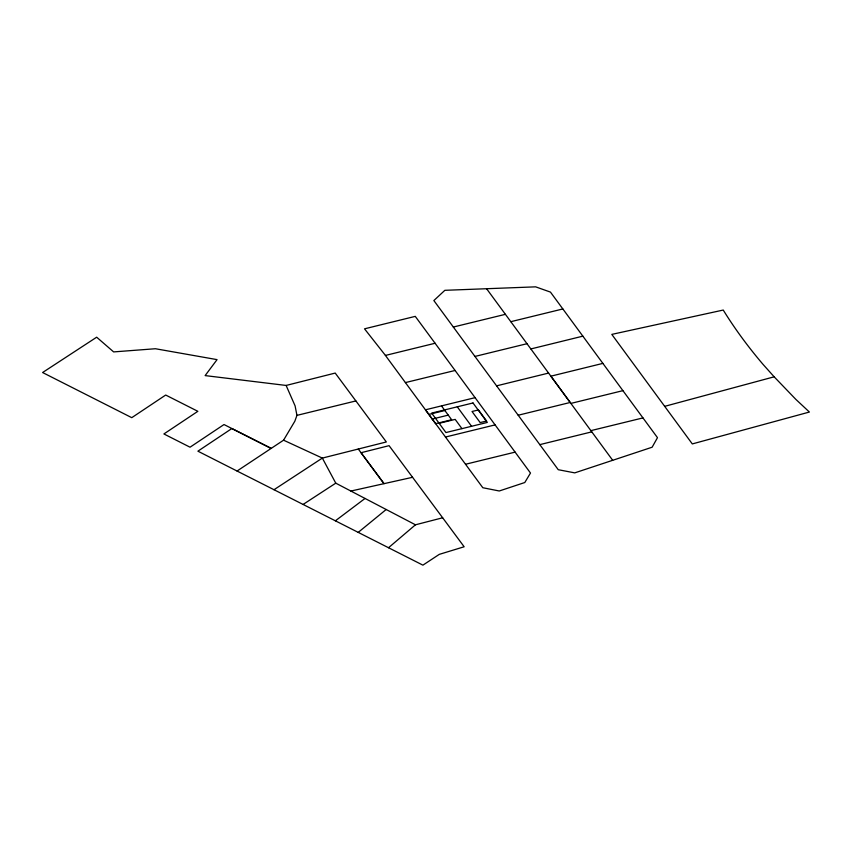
<?xml version="1.0" encoding="UTF-8"?>
<svg xmlns="http://www.w3.org/2000/svg" width="852" height="852" viewBox="0 0 852 852"><rect width="100%" height="100%" fill="white"/><g stroke="black" fill="none" stroke-linecap="round" stroke-linejoin="round"><path stroke-width="1.28" d="M286.123 385.445L295.101 405.903L296.943 415.371L294.835 421.218L283.567 440.186L237.048 471.028L197.898 451.177L231.861 428.535L271.032 448.333L224.012 424.541L190.039 447.204L163.893 433.956L197.856 411.314L165.693 395.04L131.762 417.672L42.6 372.526L96.67 337.2L113.635 351.908L155.415 348.734L217.058 359.629L205.13 375.594L286.123 385.445L335.209 373.07L386.329 441.964L322.344 458.088L274.003 489.719L237.048 471.028M388.512 547.74L415.467 524.8L442.657 517.782L464.148 546.771L439.291 554.364L422.911 565.153L274.003 489.719M358.223 532.383L386.18 509.507M335.379 520.806L365.029 498.463M303.067 504.459L335.773 483.159L415.467 524.8M612.694 460.304L574.749 472.871L558.252 469.708L433.86 300.554L444.85 290.319L535.652 286.847L550.456 292.098L657.488 437.672L652.131 447.215L612.694 460.304L486.577 288.711M664.698 406.34L774.159 376.818L795.874 399.407L809.4 412.038L692.303 443.924L611.8 334.389L723.241 310.053A888.796 513.138 0 0 0 762.998 364.326L774.159 376.818M530.86 348.947L582.864 336.157M496.578 385.86L548.592 373.07M453.328 327.04L505.406 314.324M510.817 321.683L562.852 308.957M385.413 355.433L435.084 343.26L530.487 473.041L524.789 482.52L499.261 490.986L482.807 487.727L384.774 354.56L364.518 328.829L415.265 316.369L435.084 343.26M474.969 356.434L526.994 343.707M405.403 382.591L455.075 370.471M296.943 415.371L355.88 400.941M602.875 363.389L550.903 376.169L570.201 402.474L518.197 415.233M475.043 397.671L425.446 409.812L435.649 423.668L451.656 419.748L441.474 405.882M428.865 414.423L444.872 410.504M432.252 419.046L448.258 415.126M439.163 423.316L455.17 419.397L461.954 428.641M570.893 403.411L622.865 390.663M445.458 437.033L495.055 424.903M590.905 430.633L642.962 417.906M539.806 444.637L591.767 431.868M465.554 464.255L515.119 452.124M442.657 517.782L412.56 477.301L350.864 491.05M283.567 440.186L322.344 458.088L335.773 483.159M358.298 449.036L384.018 483.67L361.046 452.721L389.076 445.66L412.56 477.301M457.268 406.819L471.561 426.288M473.009 402.964L431.655 413.092L445.947 432.56L487.312 422.432L473.009 402.964M478.43 409.929L472.029 411.495L480.166 422.581L486.577 421.016L478.43 409.929"/></g></svg>
